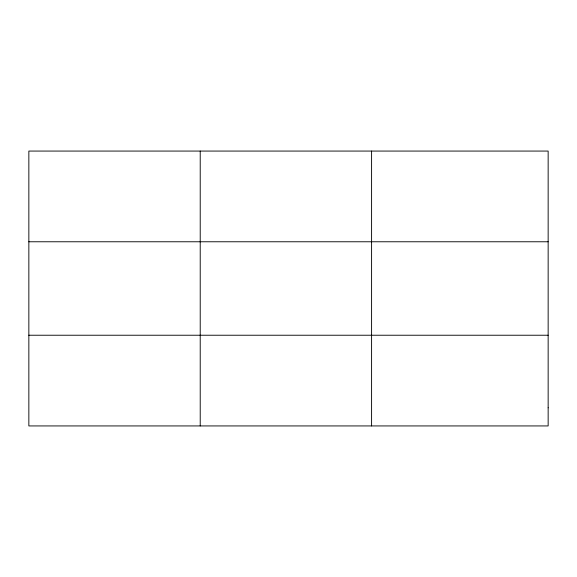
<?xml version="1.0" encoding="UTF-8"?>
<svg xmlns="http://www.w3.org/2000/svg" width="577" height="577" viewBox="0 0 577 577"><rect width="100%" height="100%" fill="white"/><g stroke="black" fill="none" stroke-linecap="round" stroke-linejoin="round"><path stroke-width="0.87" d="M200.219 425.934L200.219 151.066M371.588 425.934L371.588 151.066M28.85 241.77L548.15 241.77M28.85 335.23L548.15 335.23M548.15 407.795L548.15 425.934L28.85 425.934L28.85 151.066L548.15 151.066L548.15 407.795"/></g></svg>
